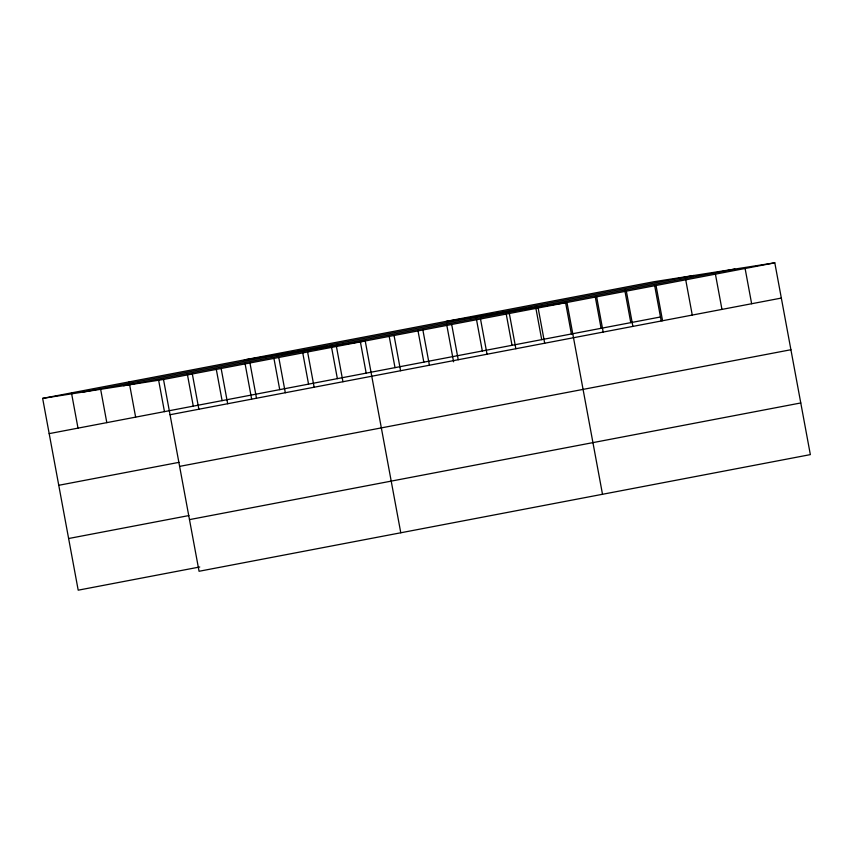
<?xml version="1.0" encoding="UTF-8"?>
<svg xmlns="http://www.w3.org/2000/svg" width="853" height="853" viewBox="0 0 853 853"><rect width="100%" height="100%" fill="white"/><g stroke="black" fill="none" stroke-linecap="round" stroke-linejoin="round"><path stroke-width="1.28" d="M42.65 398.383L653.942 281.725L774.801 262.82L810.35 454.617L199.058 571.275L163.509 379.478L42.65 398.383L78.199 590.18L199.73 566.989M82.538 392.145L693.83 275.487M123.621 385.716L734.923 269.058M163.509 379.478L774.801 262.82M49.186 433.633L660.478 316.975M170.046 414.729L781.337 298.07M58.761 485.293L179.045 462.337M179.62 466.388L790.912 349.73M68.624 538.52L188.908 515.564M189.483 519.616L800.775 402.957M446.108 321.389L566.968 302.484L602.506 494.282M244.374 359.881L365.233 340.976L400.782 532.773M745.106 268.482L751.642 303.743M715.422 274.154L721.958 309.404M685.727 279.816L692.263 315.066M656.032 285.488L662.568 320.739M654.667 285.638L661.192 320.856M626.347 291.15L632.883 326.4M624.737 289.999L630.783 322.647M596.652 296.812L603.188 332.073M595.287 296.972L601.098 328.309M565.592 302.644L571.403 333.981M538.147 307.986L544.683 343.237M535.908 308.306L541.708 339.643M509.326 313.477L515.862 348.738M506.213 313.968L512.024 345.305M480.506 318.979L487.042 354.24M476.518 319.64L482.329 350.978M451.695 324.481L458.221 359.731M446.588 324.001L453.593 361.811M422.875 329.983L429.411 365.233M418.013 330.804L423.824 362.141M394.054 335.485L400.59 370.735M389.192 336.306L395.003 367.643M360.371 341.808L366.182 373.145M336.423 346.478L342.949 381.728M331.561 347.299L337.361 378.636M307.602 351.98L314.139 387.23M302.74 352.801L308.551 384.138M278.782 357.482L285.318 392.732M273.92 358.303L279.731 389.64M249.961 362.983L256.497 398.234M245.099 363.804L251.624 399.012M221.14 368.475L227.676 403.736M216.289 369.306L222.089 400.643M192.33 373.977L198.866 409.227M187.223 373.497L193.279 406.135M158.647 380.299L164.458 411.636M129.102 381.888L135.638 417.138M100.526 388.691L106.817 422.64M71.471 392.881L78.007 428.142"/></g></svg>
